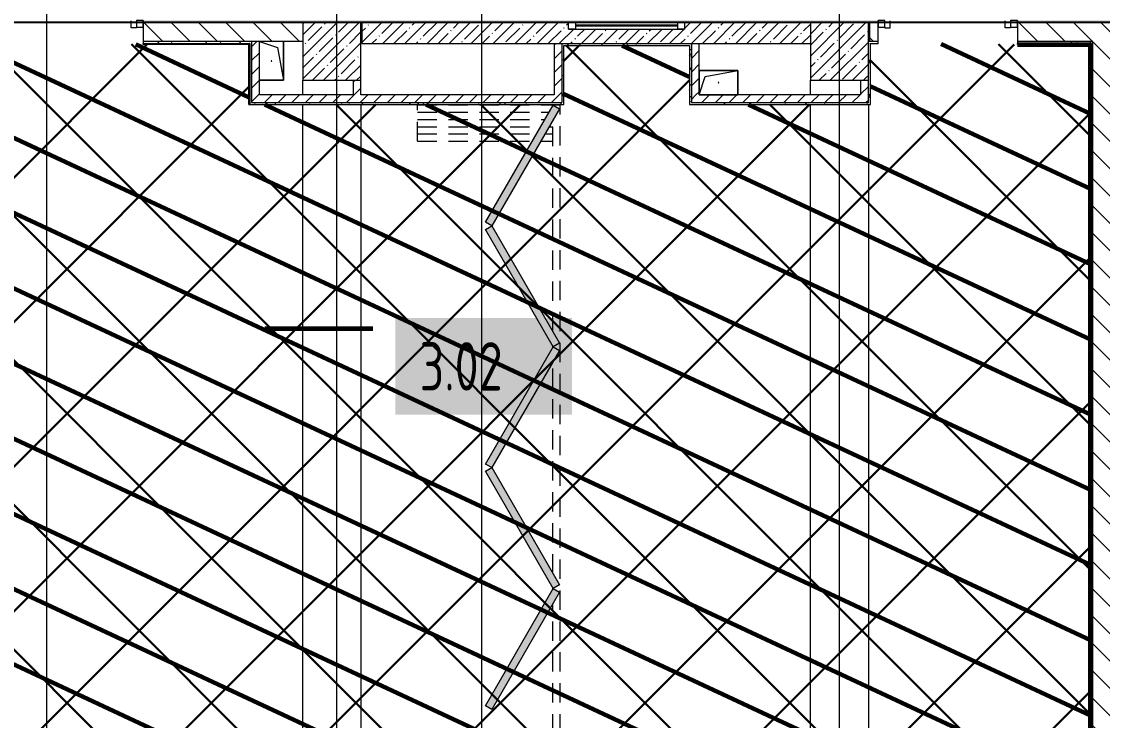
# Model space of a CAD drawing. Header units: millimetres. Extents: x -164500 to 426394, y -51911 to 102118.
# Drawn here: x 302978 to 314158, y 681 to 7907 of the extents above; entities that cross this region are included whole.
import ezdxf

# ---------------------------------------------------------------- set-up
doc = ezdxf.new("R2010")
doc.units = ezdxf.units.MM
doc.linetypes.add('200_ШТРИХ__ш1_п0_6_', pattern=[320, 200, -120])
for name, color, linetype, lineweight in [('0) шлифовка', 5, 'Continuous', 60), ('1.4) Плинтус ПЛ-4', 6, 'Continuous', 60), ('5.3) Л-7 Линолеум 4 вып', 230, 'Continuous', 30), ('A-DETL-GENF', 7, 'Continuous', 9), ('A-FLOR', 7, 'Continuous', 9), ('A-GENM', 7, 'Continuous', 9), ('A-GLAZ', 7, 'Continuous', 9), ('A-GLAZ-1', 7, 'Continuous', 5), ('A-GLAZ-CWMG', 7, 'Continuous', 9), ('A-GLAZ-CWMG-1', 7, 'Continuous', 20), ('A-WALL', 7, 'Continuous', 5), ('I-WALL', 7, 'Continuous', 5), ('S-COLS', 7, 'Continuous', 9), ('S-COLS-1', 7, 'Continuous', 5), ('Оси', 7, 'Continuous', 9)]:
    doc.layers.add(name, color=color, linetype=linetype, lineweight=lineweight)
for name, color, linetype in [('2) защита вин плитк', 6, 'Continuous'), ('3.1) Наливной пол', 3, 'Continuous'), ('3.2.3) Нал-ой пол 4 вып', 3, 'Continuous')]:
    doc.layers.add(name, color=color, linetype=linetype)
doc.layers.add('A-AREA-PATT-3', color=7, linetype='Continuous', lineweight=5, true_color=0xe6fae8, transparency=1)
for name, color, linetype, lineweight, true_color in [('A-DOOR-3', 7, '200_ШТРИХ__ш1_п0_6_', 5, 0xc0c0c0), ('A-DOOR-FRAM-1', 7, 'Continuous', 5, 0xc0c0c0), ('A-WALL-1', 9, 'Continuous', 5, 0x808080), ('A-WALL-FNSH-1', 9, 'Continuous', 5, 0x808080)]:
    doc.layers.add(name, color=color, linetype=linetype, lineweight=lineweight, true_color=true_color)
doc.styles.add('СПДС', font='ГОСТ тип А.ttf', dxfattribs={"width": 0.9})
pattern_1 = [(135, (289227.4, 1e-08), (-141.4214, -141.4214), [])]
pattern_2 = [(45, (289227.4, 1e-08), (-70.71068, 70.71068), [])]
pattern_3 = [(0, (289227.4, 1e-08), (243.84, 60.96), [20.117, -162.763, 20.117, -162.763, -975.36]), (0, (289227.4, 1e-08), (243.84, 60.96), [-365.76, 20.117, -345.643, 20.117, -162.763, -426.72]), (0, (289227.4, 1e-08), (243.84, 60.96), [-914.4, 20.117, -101.803, 20.117, -284.683]), (120, (289318.84, 30.48), (-174.71291, 180.69163), [20.117, -162.763, 20.117, -162.763, -975.36]), (120, (289318.84, 30.48), (-174.71291, 180.69163), [-365.76, 20.117, -345.643, 20.117, -162.763, -426.72]), (120, (289318.84, 30.48), (-174.71291, 180.69163), [-914.4, 20.117, -101.803, 20.117, -284.683]), (240, (289349.32, 152.4), (-69.12709, -241.65163), [20.117, -162.763, 20.117, -162.763, -975.36]), (240, (289349.32, 152.4), (-69.12709, -241.65163), [-365.76, 20.117, -345.643, 20.117, -162.763, -426.72]), (240, (289349.32, 152.4), (-69.12709, -241.65163), [-914.4, 20.117, -101.803, 20.117, -284.683])]
pattern_4 = [(45, (292979.4, 11329), (-747.606, 747.606), [])]

# ---------------------------------------------------------------- blocks, each defined once
blk = doc.blocks.new('BSC_Колонна _Прямоугольная - 600х600-V607-Объем проектирования 3 этажа')
at = {"layer": 'S-COLS-1'}
h = blk.add_hatch(dxfattribs=at)
h.set_pattern_fill('FP_155', color=256, style=0, pattern_type=2)
h.set_pattern_definition([(45, (-22210, -7600), (-114.0493, 114.0493), []), (45, (-22095.95, -7600), (-114.0493, 114.0493), [201.613, -40.323, 6.706, -33.617])])
h.paths.add_polyline_path([(-300, -300), (300, -300), (300, 300), (-300, 300), (-300, -259)])
for p, q in [((300, 300), (-300, 300)), ((-300, 300), (-300, -300)), ((300, -300), (300, 300)), ((-300, -300), (300, -300))]:
    blk.add_line(p, q, dxfattribs=at)
blk = doc.blocks.new('GM_Отверстие прямоугольное _в плите_ - Отверстие-V609-Объем проектирования 3 этажа')
at = {"layer": 'A-GENM'}
for p, q in [((-200, -125), (-200, 125)), ((-200, 125), (200, 125)), ((200, 125), (-200, 125)), ((-200, 125), (-200, -125)), ((-138, 62), (200, 125)), ((200, 125), (200, -125)), ((200, -125), (200, 125)), ((-200, -125), (-138, 62)), ((200, -125), (-200, -125)), ((-200, -125), (200, -125))]:
    blk.add_line(p, q, dxfattribs=at)
for start, end in [(360, 180), (180, 360)]:
    blk.add_arc((0, 0), 2.5, start, end, dxfattribs=at)
blk = doc.blocks.new('GM_Отверстие прямоугольное _в плите_ - Отверстие-V620-Объем проектирования 3 этажа')
at = {"layer": 'A-GENM'}
for p, q in [((-200, 125), (200, 125)), ((200, 125), (-200, 125)), ((-138, 62), (200, 125)), ((200, 125), (200, -125)), ((200, -125), (200, 125)), ((-200, -125), (-138, 62))]:
    blk.add_line(p, q, dxfattribs=at)
for start, end in [(360, 180), (180, 360)]:
    blk.add_arc((0, 0), 2.5, start, end, dxfattribs=at)
blk = doc.blocks.new('BSC_Колонна _Прямоугольная - 600х600-V630-Объем проектирования 3 этажа')
at = {"layer": 'S-COLS-1'}
h = blk.add_hatch(dxfattribs=at)
h.set_pattern_fill('FP_176', color=256, style=0, pattern_type=2)
h.set_pattern_definition([(45, (-16960, -7600), (-114.0493, 114.0493), []), (45, (-16845.95, -7600), (-114.0493, 114.0493), [201.612, -40.322, 6.706, -33.617])])
h.paths.add_polyline_path([(-300, -300), (300, -300), (300, 300), (-300, 300), (-300, -203)])
for p, q in [((300, 300), (-300, 300)), ((-300, 300), (-300, -300)), ((300, -300), (300, 300)), ((-300, -300), (300, -300))]:
    blk.add_line(p, q, dxfattribs=at)
blk = doc.blocks.new('120_Окно_СКБ_1Ст - 120_Окно_СКБ_1Ст 400х1200 EI30-24228621-Объем проектирования 3 этажа')
at = {"layer": 'A-GLAZ'}
for p, q in [((-600, 40), (-600, 110)), ((-600, 110), (-530, 110)), ((-530, 40), (-600, 40)), ((-530, 110), (-530, 40)), ((530, 40), (530, 110)), ((530, 110), (600, 110)), ((600, 40), (530, 40)), ((600, 110), (600, 40))]:
    blk.add_line(p, q, dxfattribs=at)
at = {"layer": 'A-GLAZ-1'}
for p, q in [((600, 110), (-600, 110)), ((-600, 40), (600, 40)), ((530, 80), (-530, 80)), ((530, 70), (-530, 70))]:
    blk.add_line(p, q, dxfattribs=at)
blk = doc.blocks.new('Прямоугольный импост - 50 x 70 мм-31927764-Объем проектирования 3 этажа')
at = {"layer": 'A-GLAZ-CWMG-1'}
for p, q in [((-70, 35), (0, 35)), ((-70, -35), (-70, 35)), ((0, 35), (0, -35)), ((0, -35), (-70, -35))]:
    blk.add_line(p, q, dxfattribs=at)
blk = doc.blocks.new('Прямоугольный импост - 50 x 70 мм-31701779-Объем проектирования 3 этажа')
at = {"layer": 'A-GLAZ-CWMG-1'}
for p, q in [((0, 35), (-70, 35)), ((-70, 35), (-70, -35)), ((0, -35), (0, 35)), ((-70, -35), (0, -35))]:
    blk.add_line(p, q, dxfattribs=at)

msp = doc.modelspace()

# ---------------------------------------------------------------- hatches: boundary and pattern name
at = {"layer": '0) шлифовка', "true_color": 0x2776bb}
h = msp.add_hatch(dxfattribs=at)
h.set_pattern_fill('ANSI31', color=152, scale=222, angle=110)
h.set_pattern_definition([(155, (292979.4, 11329), (-297.882, -638.811), [])])
h.paths.add_polyline_path([(314037.115, 6779), (314030.115, 6779), (314030.115, 7672), (313278.402, 7672), (311758.402, 7679), (311758.402, 7049), (309885.402, 7049), (309885.402, 7659), (308588.402, 7659), (308588.402, 7049), (305329.402, 7049), (305329.402, 7050), (305329.402, 7672), (304236.689, 7672), (302008.402, 7679), (302008.402, 7279), (301858.402, 7279), (301858.402, 521), (302008.402, 521), (302008.402, 141), (304087.402, 141), (304837.402, 141), (305737.402, 141), (305866.402, 141), (305866.402, 521), (306508.402, 521), (306508.402, 400), (306508.402, 141), (308587.402, 141), (309937.402, 141), (310837.402, 141), (311116.402, 141), (311116.402, 521), (311758.402, 521), (311758.402, 400), (311758.402, 141), (311937.402, 141), (314037.115, 141)])
at = {"layer": '2) защита вин плитк'}
h = msp.add_hatch(dxfattribs=at)
h.set_pattern_fill('ANSI31', color=256, scale=333)
h.set_pattern_definition(pattern_4)
h.paths.add_polyline_path([(314037.115, 6779), (314030.115, 6779), (314030.115, 7672), (313278.402, 7672), (311758.402, 7679), (311758.402, 7049), (309885.402, 7049), (309885.402, 7659), (308588.402, 7659), (308588.402, 7049), (305329.402, 7049), (305329.402, 7050), (305329.402, 7672), (304236.689, 7672), (302008.402, 7679), (302008.402, 7279), (301858.402, 7279), (301858.402, 521), (302008.402, 521), (302008.402, 141), (304087.402, 141), (304837.402, 141), (305737.402, 141), (305866.402, 141), (305866.402, 521), (306508.402, 521), (306508.402, 400), (306508.402, 141), (308587.402, 141), (309937.402, 141), (310837.402, 141), (311116.402, 141), (311116.402, 521), (311758.402, 521), (311758.402, 400), (311758.402, 141), (311937.402, 141), (314037.115, 141)])
h = msp.add_hatch(dxfattribs=at)
h.set_pattern_fill('ANSI31', color=256, scale=333)
h.set_pattern_definition(pattern_4)
h.paths.add_polyline_path([(314037.115, 6779), (314030.115, 6779), (314030.115, 7672), (313278.402, 7672), (311758.402, 7679), (311758.402, 7049), (309885.402, 7049), (309885.402, 7659), (308588.402, 7659), (308588.402, 7049), (305329.402, 7049), (305329.402, 7050), (305329.402, 7672), (304236.689, 7672), (302008.402, 7679), (302008.402, 7279), (301858.402, 7279), (301858.402, 521), (302008.402, 521), (302008.402, 141), (304087.402, 141), (304837.402, 141), (305737.402, 141), (305866.402, 141), (305866.402, 521), (306508.402, 521), (306508.402, 400), (306508.402, 141), (308587.402, 141), (309937.402, 141), (310837.402, 141), (311116.402, 141), (311116.402, 521), (311758.402, 521), (311758.402, 400), (311758.402, 141), (311937.402, 141), (314037.115, 141)])
at = {"layer": '3.1) Наливной пол'}
h = msp.add_hatch(dxfattribs=at)
h.set_pattern_fill('ANSI31', color=256, scale=333)
h.set_pattern_definition(pattern_4)
h.paths.add_polyline_path([(314037.115, 6779), (314030.115, 6779), (314030.115, 7672), (313278.402, 7672), (311758.402, 7679), (311758.402, 7049), (309885.402, 7049), (309885.402, 7659), (308588.402, 7659), (308588.402, 7049), (305329.402, 7049), (305329.402, 7050), (305329.402, 7672), (304236.689, 7672), (302008.402, 7679), (302008.402, 7279), (301858.402, 7279), (301858.402, 521), (302008.402, 521), (302008.402, 141), (304087.402, 141), (304837.402, 141), (305737.402, 141), (305866.402, 141), (305866.402, 521), (306508.402, 521), (306508.402, 400), (306508.402, 141), (308587.402, 141), (309937.402, 141), (310837.402, 141), (311116.402, 141), (311116.402, 521), (311758.402, 521), (311758.402, 400), (311758.402, 141), (311937.402, 141), (314037.115, 141)])
at = {"layer": '3.2.3) Нал-ой пол 4 вып'}
h = msp.add_hatch(dxfattribs=at)
h.set_pattern_fill('ANSI31', color=256, scale=333)
h.set_pattern_definition(pattern_4)
h.paths.add_polyline_path([(314037.115, 6779), (314030.115, 6779), (314030.115, 7672), (313278.402, 7672), (311758.402, 7679), (311758.402, 7049), (309885.402, 7049), (309885.402, 7659), (308588.402, 7659), (308588.402, 7049), (305329.402, 7049), (305329.402, 7050), (305329.402, 7672), (304236.689, 7672), (302008.402, 7679), (302008.402, 7279), (301858.402, 7279), (301858.402, 521), (302008.402, 521), (302008.402, 141), (304087.402, 141), (304837.402, 141), (305737.402, 141), (305866.402, 141), (305866.402, 521), (306508.402, 521), (306508.402, 400), (306508.402, 141), (308587.402, 141), (309937.402, 141), (310837.402, 141), (311116.402, 141), (311116.402, 521), (311758.402, 521), (311758.402, 400), (311758.402, 141), (311937.402, 141), (314037.115, 141)])
at = {"layer": '5.3) Л-7 Линолеум 4 вып'}
h = msp.add_hatch(dxfattribs=at)
h.set_pattern_fill('ANSI37', color=256, scale=333)
h.set_pattern_definition([(45, (292979.4, 11329), (-747.606, 747.606), []), (135, (292979.4, 11329), (-747.606, -747.606), [])])
h.paths.add_polyline_path([(314037.115, 6779), (314030.115, 6779), (314030.115, 7672), (313278.402, 7672), (311758.402, 7679), (311758.402, 7049), (309885.402, 7049), (309885.402, 7659), (308588.402, 7659), (308588.402, 7049), (305329.402, 7049), (305329.402, 7050), (305329.402, 7672), (304236.689, 7672), (302008.402, 7679), (302008.402, 7279), (301858.402, 7279), (301858.402, 521), (302008.402, 521), (302008.402, 141), (304087.402, 141), (304837.402, 141), (305737.402, 141), (305866.402, 141), (305866.402, 521), (306508.402, 521), (306508.402, 400), (306508.402, 141), (308587.402, 141), (309937.402, 141), (310837.402, 141), (311116.402, 141), (311116.402, 521), (311758.402, 521), (311758.402, 400), (311758.402, 141), (311937.402, 141), (314037.115, 141)])
at = {"layer": 'A-AREA-PATT-3'}
h = msp.add_hatch(color=256, dxfattribs=at)
h.paths.add_polyline_path([(307840.546, 795.399), (308540.694, 2007.749), (308475.746, 2045.257), (307775.599, 832.907)])
h.paths.add_polyline_path([(307840.546, 5794.088), (308540.694, 7006.438), (308475.746, 7043.946), (307775.599, 5831.596)])
h.paths.add_polyline_path([(308475.746, 2045.939), (308540.694, 2083.447), (307840.85, 3295.27), (308540.694, 4507.094), (308476.391, 4544.602), (308540.694, 4581.738), (307840.546, 5794.088), (307775.599, 5756.58), (308475.639, 4544.416), (307775.599, 3332.251), (307838.722, 3294.744), (307775.599, 3258.289), (308437.701, 2111.816)])
h.paths.add_polyline_path([(314030.115, 6779), (314034.115, 6779), (314034.115, 7676), (313278.402, 7676), (313278.402, 7672), (314030.115, 7672), (314030.115, 6779.475)])
h.paths.add_polyline_path([(305329.402, 7672), (305332.902, 7676), (304236.689, 7676), (304236.689, 7672), (305326.202, 7672)])
h.paths.add_polyline_path([(305332.527, 7050), (305333.402, 7050.992), (305333.402, 7676), (305329.402, 7672), (305329.402, 7050)])
at = {"layer": 'I-WALL'}
h = msp.add_hatch(dxfattribs=at)
h.set_pattern_fill('FP_191', color=256, style=0, pattern_type=2)
h.set_pattern_definition(pattern_3)
h.paths.add_polyline_path([(327747.402, 7900), (327745.725, 7920), (322237.402, 7920), (322237.402, 7900), (327746.902, 7900)])
h.paths.add_polyline_path([(318887.402, 7900), (319737.402, 7900), (319737.402, 7920), (316692.402, 7920), (316692.402, 7908), (316722.402, 7908), (316722.402, 7900), (318437.145, 7900)])
h.paths.add_polyline_path([(314258.115, 7900), (315562.402, 7900), (315562.402, 7908), (315592.402, 7908), (315592.402, 7920), (313278.402, 7920), (313278.402, 7900), (314058.115, 7900)])
h.paths.add_polyline_path([(311737.402, 7900), (311838.402, 7900), (311838.402, 7920), (304236.689, 7920), (304236.689, 7900), (311137.402, 7900)])
h.paths.add_polyline_path([(302796.689, 7900), (302796.689, 7920), (295757.402, 7920), (295757.402, 7900), (302007.402, 7900)])
h.paths.add_polyline_path([(293257.402, 7900), (293257.402, 7920), (292512.402, 7920), (292512.402, 7908), (292567.402, 7908), (292567.402, 7900), (293208.837, 7900)])
h.paths.add_polyline_path([(290497.402, 7900), (291057.402, 7901.792), (291057.402, 7908), (291112.402, 7908), (291112.402, 7920), (290497.402, 7919.048), (290477.402, 7900)])
h.paths.add_polyline_path([(290477.402, 7900), (290497.402, 7920), (290477.402, 7920), (290477.402, 7916.604)])
h = msp.add_hatch(dxfattribs=at)
h.set_pattern_fill('FP_23', color=256, style=0, pattern_type=2)
h.set_pattern_definition(pattern_1)
h.paths.add_polyline_path([(305357.402, 7700), (305887.402, 7700), (305887.402, 7900), (304236.689, 7900), (304236.689, 7700), (305337.402, 7700)])
h.paths.add_polyline_path([(301387.402, 7700), (301387.402, 7900), (300687.402, 7900), (300687.402, 7830), (299887.402, 7830), (299887.402, 7900), (297487.402, 7900), (297487.402, 7700), (300823.269, 7700)])
h.paths.add_polyline_path([(296258.402, 7700), (296887.402, 7700), (296887.402, 7900), (295757.402, 7900), (295757.402, 7700), (296242.402, 7700)])
h.paths.add_polyline_path([(302007.402, 7700), (302796.689, 7700), (302796.689, 7900), (301987.402, 7900), (301987.402, 7700)])
h.paths.add_polyline_path([(293208.837, 7700), (293257.402, 7700), (293257.402, 7900), (292977.402, 7900), (292977.46, 7700), (293185.06, 7700)])
h = msp.add_hatch(dxfattribs=at)
h.set_pattern_fill('FP_1', color=256, style=0, pattern_type=2)
h.set_pattern_definition([(45, (289227.4, 1e-08), (-114.0493, 114.0493), []), (45, (289341.45, 1e-08), (-114.0493, 114.0493), [201.612, -40.322, 6.706, -33.617])])
h.paths.add_polyline_path([(311137.402, 7680), (311137.402, 7900), (309836.902, 7900), (309836.902, 7830), (308636.902, 7830), (308636.902, 7900), (306497.402, 7900), (306497.402, 7680), (310613.253, 7680)])
h = msp.add_hatch(dxfattribs=at)
h.set_pattern_fill('FP_23', color=256, style=0, pattern_type=2)
h.set_pattern_definition(pattern_1)
h.paths.add_polyline_path([(314787.402, 7700), (314787.402, 7900), (313278.402, 7900), (313278.402, 7700), (314258.115, 7700)])
h.paths.add_polyline_path([(311838.402, 7700), (311838.402, 7900), (311747.402, 7900), (311747.402, 7700)])
h = msp.add_hatch(dxfattribs=at)
h.set_pattern_fill('FP_191', color=256, style=0, pattern_type=2)
h.set_pattern_definition(pattern_3)
h.paths.add_polyline_path([(305304.402, 7680), (305337.402, 7680), (305337.402, 7700), (304236.689, 7700), (304236.689, 7680), (305282.402, 7680)])
h.paths.add_polyline_path([(302008.402, 7680), (302796.689, 7680), (302796.689, 7700), (302007.402, 7700)])
h = msp.add_hatch(dxfattribs=at)
h.set_pattern_fill('FP_191', color=256, style=0, pattern_type=2)
h.set_pattern_definition(pattern_3)
h.paths.add_polyline_path([(305357.402, 7070), (305357.402, 7700), (305337.402, 7700), (305337.402, 7070)])
h = msp.add_hatch(dxfattribs=at)
h.set_pattern_fill('FP_22', color=256, style=0, pattern_type=2)
h.set_pattern_definition(pattern_2)
h.paths.add_polyline_path([(305437.402, 7150), (305437.402, 7700), (305357.402, 7700), (305357.402, 7150)])
h = msp.add_hatch(dxfattribs=at)
h.set_pattern_fill('FP_22', color=256, style=0, pattern_type=2)
h.set_pattern_definition(pattern_2)
h.paths.add_polyline_path([(308487.402, 7070), (308567.402, 7070), (308567.402, 7680), (308487.402, 7680), (308487.402, 7150)])
h = msp.add_hatch(dxfattribs=at)
h.set_pattern_fill('FP_191', color=256, style=0, pattern_type=2)
h.set_pattern_definition(pattern_3)
h.paths.add_polyline_path([(308587.402, 7660), (309885.402, 7660), (309886.402, 7680), (308567.402, 7680), (308567.402, 7660)])
h = msp.add_hatch(dxfattribs=at)
h.set_pattern_fill('FP_191', color=256, style=0, pattern_type=2)
h.set_pattern_definition(pattern_3)
h.paths.add_polyline_path([(308567.402, 7050), (308587.402, 7050), (308587.402, 7659), (308567.402, 7659), (308567.402, 7070)])
h = msp.add_hatch(dxfattribs=at)
h.set_pattern_fill('FP_191', color=256, style=0, pattern_type=2)
h.set_pattern_definition(pattern_3)
h.paths.add_polyline_path([(309886.402, 7070), (309906.402, 7070), (309906.402, 7680), (309886.402, 7680), (309886.402, 7070.218)])
h = msp.add_hatch(dxfattribs=at)
h.set_pattern_fill('FP_22', color=256, style=0, pattern_type=2)
h.set_pattern_definition(pattern_2)
h.paths.add_polyline_path([(309906.402, 7150), (309986.402, 7150), (309986.402, 7680), (309906.402, 7680), (309906.402, 7270)])
h = msp.add_hatch(dxfattribs=at)
h.set_pattern_fill('FP_191', color=256, style=0, pattern_type=2)
h.set_pattern_definition(pattern_3)
h.paths.add_polyline_path([(311737.402, 7680), (311838.402, 7680), (311838.402, 7700), (311737.402, 7700)])
h.paths.add_polyline_path([(313985.187, 7680), (314038.115, 7680), (314038.06, 7699.999), (313278.402, 7700), (313278.402, 7680), (313963.187, 7680)])
h = msp.add_hatch(dxfattribs=at)
h.set_pattern_fill('FP_191', color=256, style=0, pattern_type=2)
h.set_pattern_definition(pattern_3)
h.paths.add_polyline_path([(311737.402, 7050), (311757.402, 7050), (311757.402, 7679), (311737.402, 7679), (311737.402, 7070)])
h = msp.add_hatch(dxfattribs=at)
h.set_pattern_fill('FP_191', color=256, style=0, pattern_type=2)
h.set_pattern_definition(pattern_3)
h.paths.add_polyline_path([(314058.115, 400), (314058.115, 7700), (314038.115, 7700), (314038.115, 400)])
h = msp.add_hatch(dxfattribs=at)
h.set_pattern_fill('FP_23', color=256, style=0, pattern_type=2)
h.set_pattern_definition(pattern_1)
h.paths.add_polyline_path([(314058.115, 100), (314258.115, 100), (314258.115, 7700), (314058.115, 7700), (314058.115, 120)])
h = msp.add_hatch(dxfattribs=at)
h.set_pattern_fill('FP_22', color=256, style=0, pattern_type=2)
h.set_pattern_definition(pattern_2)
h.paths.add_polyline_path([(306407.402, 7150), (306487.402, 7150), (306487.402, 7300), (306407.402, 7300), (306407.402, 7270)])
h = msp.add_hatch(dxfattribs=at)
h.set_pattern_fill('FP_22', color=256, style=0, pattern_type=2)
h.set_pattern_definition(pattern_2)
h.paths.add_polyline_path([(311737.341, 7070), (311737.402, 7070), (311737.402, 7300), (311657.402, 7300), (311657.402, 7070), (311717.108, 7070)])
h = msp.add_hatch(dxfattribs=at)
h.set_pattern_fill('FP_191', color=256, style=0, pattern_type=2)
h.set_pattern_definition(pattern_3)
h.paths.add_polyline_path([(308437.701, 7050), (308567.402, 7050), (308567.402, 7070), (305337.402, 7070), (305337.402, 7050), (306487.402, 7050)])
h = msp.add_hatch(dxfattribs=at)
h.set_pattern_fill('FP_22', color=256, style=0, pattern_type=2)
h.set_pattern_definition(pattern_2)
h.paths.add_polyline_path([(308487.402, 7070), (308487.402, 7150), (305357.402, 7150), (305357.402, 7070), (308437.701, 7070)])
h = msp.add_hatch(dxfattribs=at)
h.set_pattern_fill('FP_191', color=256, style=0, pattern_type=2)
h.set_pattern_definition(pattern_3)
h.paths.add_polyline_path([(311737.402, 7050), (311737.341, 7070), (309886.402, 7070), (309886.402, 7050), (311715.343, 7050)])
h = msp.add_hatch(dxfattribs=at)
h.set_pattern_fill('FP_22', color=256, style=0, pattern_type=2)
h.set_pattern_definition(pattern_2)
h.paths.add_polyline_path([(311657.402, 7070), (311657.402, 7150), (309906.402, 7150), (309906.402, 7070), (311137.402, 7070)])

# ---------------------------------------------------------------- linework, layer by layer
msp.add_lwpolyline([(291112.402, 7900), (362932.402, 7900)])
at = {"layer": '0) шлифовка'}
msp.add_lwpolyline([(305494.741, 4732.032), (306609.688, 4732.032)], dxfattribs=at)
at = {"layer": '1.4) Плинтус ПЛ-4'}
msp.add_lwpolyline([(313278.402, 7672), (314030.115, 7672), (314030.115, 141)], dxfattribs=at)
at = {"layer": 'A-DETL-GENF'}
for p, q in [((304111.689, 7844), (304111.689, 7914)), ((304166.689, 7844), (304111.689, 7844)), ((304166.689, 7849), (304166.689, 7844)), ((311908.402, 7849), (311908.402, 7844)), ((311908.402, 7844), (311963.402, 7844)), ((311963.402, 7844), (311963.402, 7914)), ((313153.402, 7844), (313153.402, 7914)), ((313208.402, 7844), (313153.402, 7844)), ((313208.402, 7849), (313208.402, 7844))]:
    msp.add_line(p, q, dxfattribs=at)
at = {"layer": 'A-DOOR-3'}
for p, q in [((307073.245, 7045), (308547.402, 7045)), ((307073.245, 6670.17), (307073.245, 7045)), ((308472.402, 7038.156), (308472.402, 7045)), ((308547.402, 225), (308547.402, 7045)), ((307073.245, 6970.17), (308433.14, 6970.17)), ((307073.245, 6895.17), (308389.826, 6895.17)), ((307073.245, 6820.17), (308346.513, 6820.17)), ((308433.121, 6820.17), (308472.402, 6820.17)), ((308472.402, 4699.989), (308472.402, 6888.187)), ((307073.245, 6745.17), (308303.199, 6745.17)), ((308389.808, 6745.17), (308472.402, 6745.17)), ((307073.245, 6670.17), (308259.886, 6670.17)), ((308346.495, 6670.17), (308472.402, 6670.17)), ((308472.402, 4538.811), (308472.402, 4550.02)), ((308472.402, 2201.698), (308472.402, 4388.843)), ((308472.402, 2039.467), (308472.402, 2051.729)), ((308472.402, 225), (308472.402, 1889.498))]:
    msp.add_line(p, q, dxfattribs=at)
at = {"layer": 'A-DOOR-FRAM-1'}
for p, q in [((307775.599, 5831.596), (308475.746, 7043.946)), ((308475.746, 7043.946), (308540.694, 7006.438)), ((308540.694, 7006.438), (307840.546, 5794.088)), ((307840.546, 5794.088), (307775.599, 5831.596)), ((307775.599, 5756.58), (307840.546, 5794.088)), ((308475.746, 4544.23), (307775.599, 5756.58)), ((307840.546, 5794.088), (308540.694, 4581.738)), ((307775.599, 3332.251), (308475.746, 4544.602)), ((308540.694, 4507.094), (307840.546, 3294.744)), ((308540.694, 4581.738), (308475.746, 4544.23)), ((308475.746, 4544.602), (308540.694, 4507.094)), ((307840.546, 3294.744), (307775.599, 3332.251)), ((307775.599, 3258.289), (307840.546, 3295.797)), ((308475.746, 2045.939), (307775.599, 3258.289)), ((307840.546, 3295.797), (308540.694, 2083.447)), ((307775.599, 832.907), (308475.746, 2045.257)), ((308540.694, 2083.447), (308475.746, 2045.939)), ((308475.746, 2045.257), (308540.694, 2007.749)), ((308540.694, 2007.749), (307840.546, 795.399)), ((307840.546, 795.399), (307775.599, 832.907))]:
    msp.add_line(p, q, dxfattribs=at)
at = {"layer": 'A-FLOR'}
for p, q in [((311737.402, 7700), (311737.402, 7900)), ((308587.402, 7660), (309885.402, 7660)), ((308587.402, 7050), (308587.402, 7659)), ((309886.402, 7660), (309886.402, 7050)), ((305887.402, 7150), (305887.402, 7300)), ((305887.402, 7300), (306407.402, 7300)), ((311137.402, 7150), (311137.402, 7300)), ((311137.402, 7300), (311657.402, 7300)), ((305337.402, 7050), (308587.402, 7050)), ((305887.402, 520), (305887.402, 7050)), ((306487.402, 7050), (306487.402, 520)), ((309886.402, 7050), (311737.402, 7050)), ((311137.402, 520), (311137.402, 7050)), ((311737.402, 7050), (311737.402, 520)), ((314038.115, 140), (314038.115, 6779))]:
    msp.add_line(p, q, dxfattribs=at)
at = {"layer": 'A-WALL'}
for p, q in [((305887.402, 7900), (304236.689, 7900)), ((306487.402, 7900), (308636.902, 7900)), ((311137.402, 7900), (309836.902, 7900)), ((305887.402, 7700), (304236.689, 7700)), ((308567.402, 7680), (311137.402, 7680)), ((308567.402, 7680), (308567.402, 7070)), ((308587.402, 7659), (308587.402, 7660)), ((309885.402, 7660), (309886.402, 7660)), ((311757.402, 7680), (311838.402, 7680)), ((314058.115, 7700), (313278.402, 7700))]:
    msp.add_line(p, q, dxfattribs=at)
at = {"layer": 'A-WALL-1'}
for p, q in [((304236.689, 7920), (304236.689, 7680)), ((306497.402, 7900), (306497.402, 7680)), ((311737.402, 7900), (311838.402, 7900)), ((311747.402, 7900), (311747.402, 7700)), ((311838.402, 7680), (311838.402, 7920)), ((313278.402, 7920), (313278.402, 7680)), ((313278.402, 7900), (314787.402, 7900)), ((305329.402, 7680), (305336.402, 7680)), ((305357.402, 7700), (305357.402, 7070)), ((305437.402, 7150), (305437.402, 7700)), ((306497.402, 7680), (308567.402, 7680)), ((308487.402, 7680), (308487.402, 7150)), ((309906.402, 7680), (309906.402, 7070)), ((309986.402, 7150), (309986.402, 7680)), ((311838.402, 7700), (311737.402, 7700)), ((311757.402, 7679), (311757.402, 7680)), ((314058.115, 100), (314058.115, 7700)), ((306407.402, 7300), (306407.402, 7150)), ((306487.402, 7150), (306487.402, 7300)), ((311657.402, 7300), (311657.402, 7150)), ((311737.402, 7070), (311737.402, 7300)), ((305357.402, 7070), (308567.402, 7070)), ((306407.402, 7150), (305437.402, 7150)), ((308487.402, 7150), (306487.402, 7150)), ((309906.402, 7070), (311737.402, 7070)), ((311657.402, 7150), (309986.402, 7150)), ((311737.402, 7050), (311757.402, 7050))]:
    msp.add_line(p, q, dxfattribs=at)
at = {"layer": 'A-WALL-FNSH-1'}
for p, q in [((308588.402, 7659), (309885.402, 7659)), ((308588.402, 7049), (308588.402, 7659)), ((309885.402, 7659), (309885.402, 7049)), ((311757.402, 7679), (311757.402, 7050)), ((311838.402, 7679), (311757.402, 7679)), ((311758.402, 7049), (311758.402, 7679)), ((311838.402, 7679), (311838.402, 7680)), ((305329.402, 7050), (305329.402, 7049)), ((305329.402, 7049), (308588.402, 7049)), ((309885.402, 7049), (311758.402, 7049)), ((314037.115, 6779), (314037.115, 140))]:
    msp.add_line(p, q, dxfattribs=at)
at = {"layer": 'I-WALL'}
for p, q in [((304236.689, 7680), (305329.402, 7680)), ((304236.689, 7672), (304236.689, 7680)), ((305329.402, 7672), (304236.689, 7672)), ((305329.402, 7050), (305329.402, 7672)), ((305337.402, 7680), (305336.402, 7680)), ((305337.402, 7680), (305337.402, 7050)), ((313278.402, 7680), (314038.115, 7680)), ((313278.402, 7672), (313278.402, 7680)), ((314030.115, 7672), (313278.402, 7672)), ((314030.115, 6779), (314030.115, 7672)), ((314038.115, 7680), (314038.115, 6779)), ((305336.402, 7050), (305337.402, 7050)), ((314030.115, 6779), (314037.115, 6779))]:
    msp.add_line(p, q, dxfattribs=at)
at = {"layer": 'Оси'}
for points in [[(303237.402, -1906.259), (303237.402, 3093.741), (303237.402, 22398.071), (303237.402, 27398.071)], [(306237.402, -1906.259), (306237.402, 3093.741), (306237.402, 22398.071), (306237.402, 27398.071)], [(307737.402, -1906.259), (307737.402, 3093.741), (307737.402, 22398.071), (307737.402, 27398.071)], [(311437.402, -1906.259), (311437.402, 3093.741), (311437.402, 22398.071), (311437.402, 27398.071)]]:
    msp.add_lwpolyline(points, dxfattribs=at)

# ---------------------------------------------------------------- block references
at = {"layer": 'A-GENM', "rotation": 270.0000000000001}
msp.add_blockref('GM_Отверстие прямоугольное _в плите_ - Отверстие-V620-Объем проектирования 3 этажа', (305562.402, 7500), dxfattribs=at)
at = {"layer": 'A-GENM'}
msp.add_blockref('GM_Отверстие прямоугольное _в плите_ - Отверстие-V609-Объем проектирования 3 этажа', (310187.402, 7275.99), dxfattribs=at)
at = {"layer": 'A-GLAZ', "color": 3}
msp.add_blockref('120_Окно_СКБ_1Ст - 120_Окно_СКБ_1Ст 400х1200 EI30-24228621-Объем проектирования 3 этажа', (309236.902, 7790), dxfattribs=at)
at = {"layer": 'A-GLAZ-CWMG', "extrusion": (0, 0, -1), "rotation": 180}
for p in [(-304236.689, 7884), (-313278.402, 7884)]:
    msp.add_blockref('Прямоугольный импост - 50 x 70 мм-31927764-Объем проектирования 3 этажа', p, dxfattribs=at)
at = {"layer": 'A-GLAZ-CWMG', "rotation": 180}
msp.add_blockref('Прямоугольный импост - 50 x 70 мм-31701779-Объем проектирования 3 этажа', (311838.402, 7884), dxfattribs=at)
at = {"layer": 'S-COLS'}
for name, p in [('BSC_Колонна _Прямоугольная - 600х600-V630-Объем проектирования 3 этажа', (306187.402, 7600)), ('BSC_Колонна _Прямоугольная - 600х600-V607-Объем проектирования 3 этажа', (311437.402, 7600))]:
    msp.add_blockref(name, p, dxfattribs=at)

# ---------------------------------------------------------------- texts
at = {"insert": (307095.54, 4592.023), "char_height": 500, "width": 1327.5945, "attachment_point": 1, "style": 'СПДС', "bg_fill": 1, "box_fill_scale": 1.5, "bg_fill_color": 7, "bg_fill_true_color": 16777215, "bg_fill_transparency": 0}
msp.add_mtext('3.02', dxfattribs=at)

doc.saveas('drawing.dxf')
